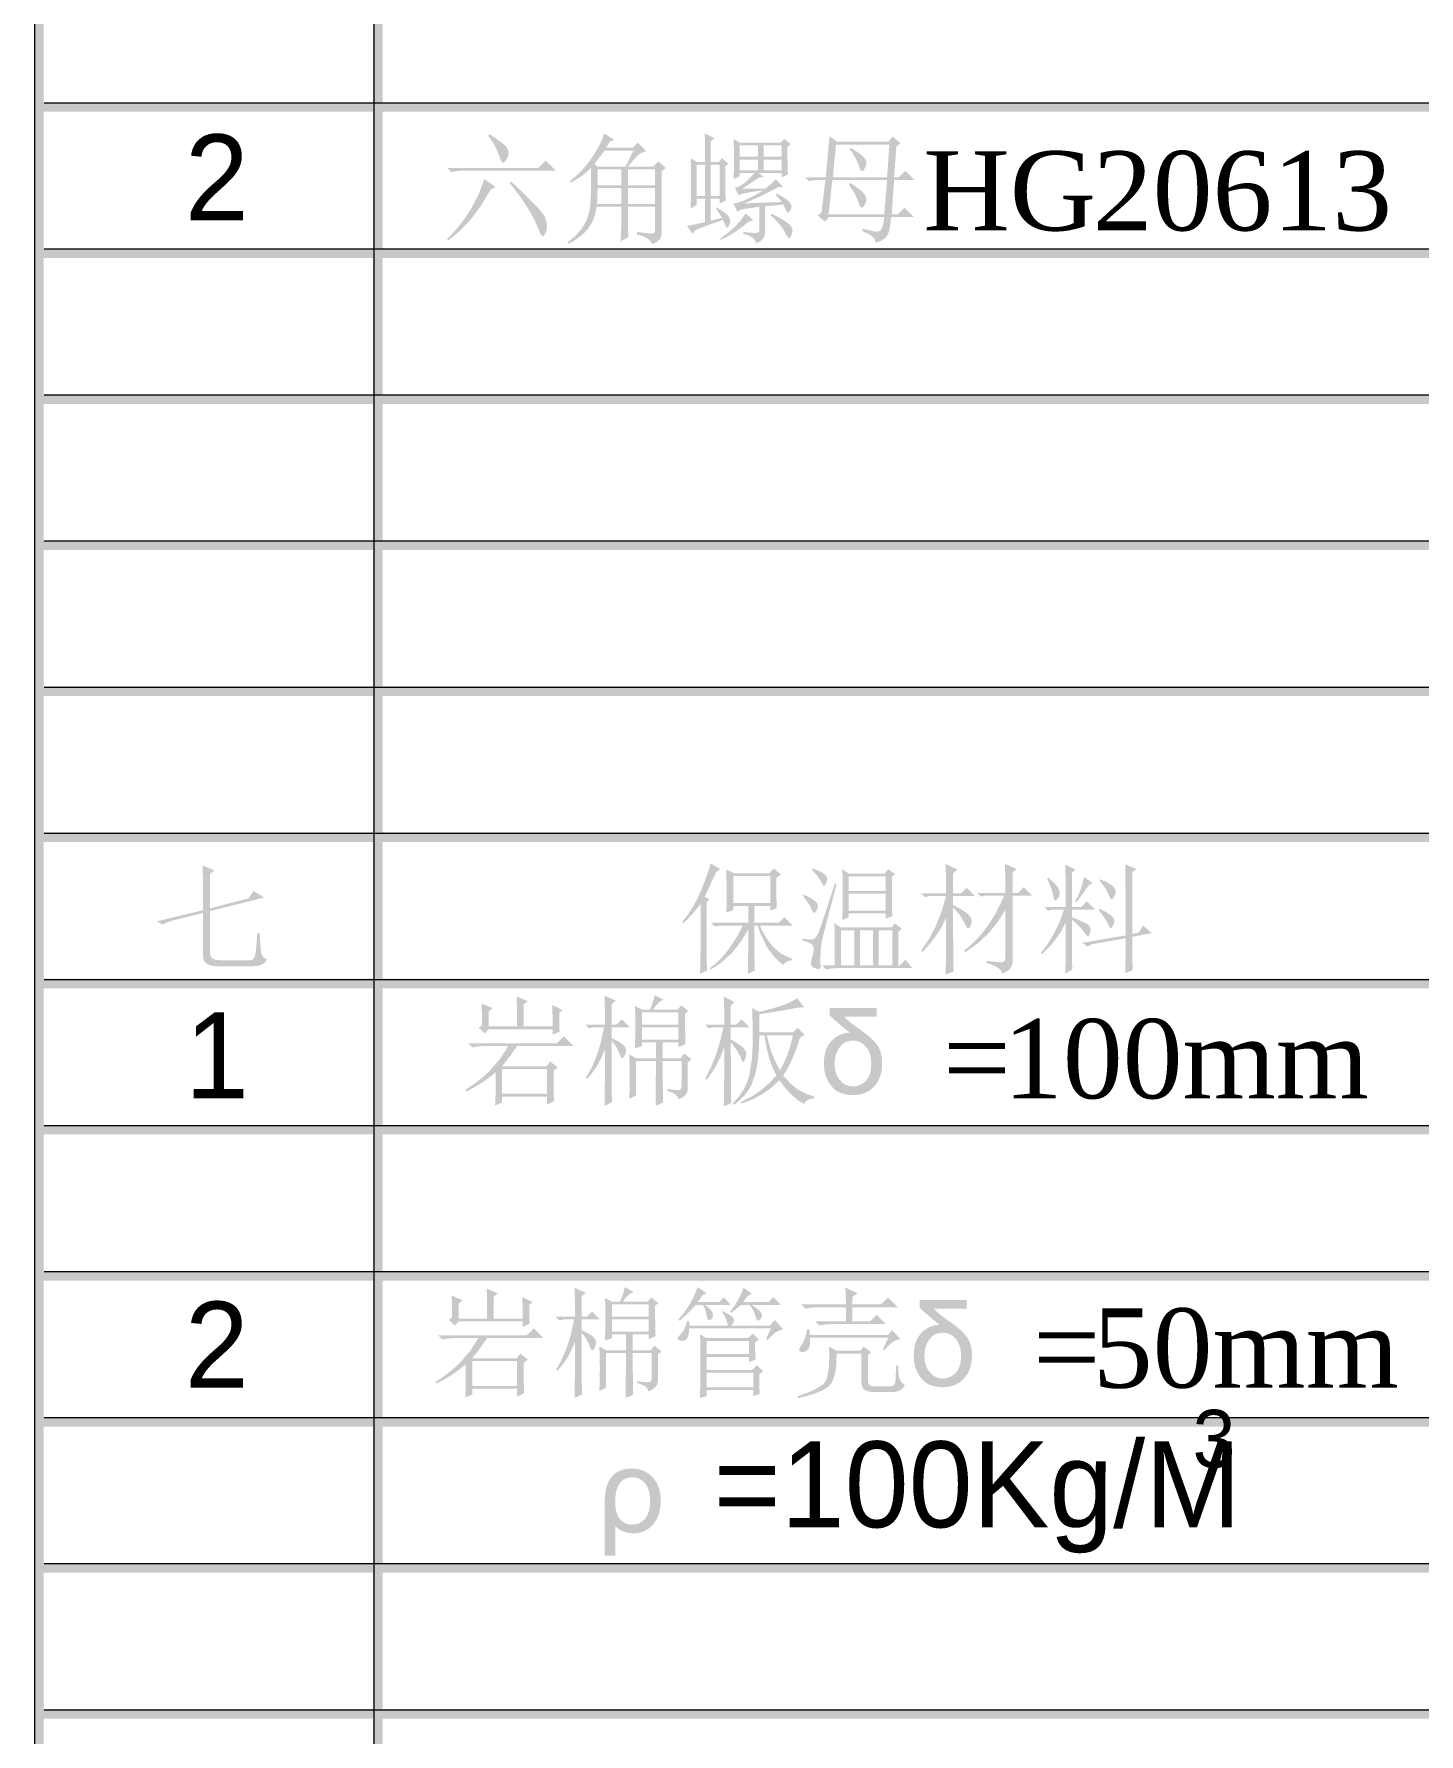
# Model space of a CAD drawing. Header units: millimetres. Extents: x 0 to 169, y 13 to 258.
# Drawn here: x 0 to 49, y 74.1 to 134.3 of the extents above; entities that cross this region are included whole.
import ezdxf

# ---------------------------------------------------------------- set-up
doc = ezdxf.new("R2010")
doc.units = ezdxf.units.MM

msp = doc.modelspace()

# ---------------------------------------------------------------- hatches: boundary and pattern name
h = msp.add_hatch(color=0)
h.dxf.hatch_style = 2
h.paths.add_polyline_path([(0, 12.706615), (0.338667, 12.706615), (0.338667, 258.105892), (0, 258.105892)])
h = msp.add_hatch(color=0)
h.dxf.hatch_style = 2
h.paths.add_polyline_path([(0, 12.706615), (0.338667, 12.706615), (0.338667, 214.491976), (0, 214.491976)])
h = msp.add_hatch(color=0)
h.dxf.hatch_style = 2
h.paths.add_polyline_path([(11.9888, 12.706615), (12.327467, 12.706615), (12.327467, 214.153309), (11.9888, 214.153309)])
h = msp.add_hatch(color=0)
h.dxf.hatch_style = 2
h.paths.add_polyline_path([(0.338667, 131.511587), (168.994667, 131.511587), (168.994667, 131.85025), (0.338667, 131.85025)])
h = msp.add_hatch(color=0)
h.paths.add_polyline_path([(14.600237, 129.527212), (17.824847, 129.527212), (18.08943, 129.791795), (18.453232, 129.427993), (15.145941, 129.427993), (14.922698, 129.415591), (14.749066, 129.378384)])
h.paths.add_polyline_path([(16.138128, 128.749998), (15.814634, 128.203262), (15.455999, 127.720604), (15.062225, 127.302025), (14.63331, 126.947524), (14.600237, 126.997134), (14.857672, 127.275153), (15.084618, 127.546971), (15.281591, 127.812588), (15.449109, 128.072003), (15.721272, 128.592902), (15.923154, 129.130337), (16.320029, 128.849217)])
h.paths.add_polyline_path([(16.816123, 128.998045), (16.865732, 129.047655), (17.137819, 128.792384), (17.375348, 128.564049), (17.578383, 128.362716), (17.746988, 128.188448), (17.881228, 128.04131), (17.981168, 127.921367), (18.046873, 127.828683), (18.078406, 127.763323), (18.123192, 127.584867), (18.13904, 127.460155), (18.123192, 127.323729), (18.078406, 127.212108), (18.028108, 127.137694), (17.990211, 127.112889), (17.956105, 127.127358), (17.919932, 127.170766), (17.881691, 127.243113), (17.841383, 127.344399), (17.77429, 127.515018), (17.68911, 127.696488), (17.58636, 127.889327), (17.466557, 128.094052), (17.17648, 128.531579)])
h.paths.add_polyline_path([(16.105055, 130.717837), (16.347934, 130.557726), (16.530869, 130.425004), (16.653859, 130.320187), (16.716904, 130.243792), (16.766514, 130.135616), (16.78305, 130.056378), (16.763068, 129.940623), (16.70588, 129.824868), (16.639045, 129.738052), (16.584612, 129.709113), (16.55154, 129.723582), (16.518467, 129.76699), (16.485394, 129.839337), (16.452321, 129.940623), (16.390309, 130.110122), (16.303493, 130.287889), (16.191872, 130.473924), (16.055446, 130.668227)])
h = msp.add_hatch(color=0)
h.paths.add_polyline_path([(20.173024, 130.139061), (19.825758, 129.67604), (19.908441, 129.576821), (20.917165, 129.576821), (21.198284, 130.139061)])
h.paths.add_polyline_path([(19.924977, 129.477602), (19.924977, 128.915363), (20.768336, 128.915363), (20.768336, 129.477602)])
h.paths.add_polyline_path([(20.999847, 129.477602), (20.999847, 128.915363), (21.958961, 128.915363), (21.958961, 129.477602)])
h.paths.add_polyline_path([(19.924977, 128.816144), (19.920843, 128.518488), (19.908441, 128.253905), (20.768336, 128.253905), (20.768336, 128.816144)])
h.paths.add_polyline_path([(20.999847, 128.816144), (20.999847, 128.253905), (21.958961, 128.253905), (21.958961, 128.816144)])
h.paths.add_polyline_path([(21.31404, 127.261717), (21.494993, 127.239927), (21.641324, 127.223821), (21.753548, 127.212883), (21.832182, 127.206595), (21.886873, 127.210816), (21.926578, 127.232089), (21.950779, 127.270933), (21.958961, 127.327863), (21.958961, 128.154686), (20.999847, 128.154686), (21.000105, 127.938937), (21.00088, 127.746442), (21.002172, 127.577202), (21.003981, 127.431216), (21.006306, 127.308484), (21.009149, 127.209007), (21.012508, 127.132784), (21.016383, 127.079816), (20.735264, 126.930988), (20.743015, 127.000751), (20.749733, 127.094285), (20.755417, 127.211591), (20.760068, 127.352668), (20.763686, 127.517515), (20.766269, 127.706134), (20.76782, 127.918524), (20.768336, 128.154686), (19.891904, 128.154686), (19.854697, 127.938764), (19.792685, 127.737829), (19.705869, 127.552397), (19.594248, 127.382984), (19.457822, 127.231228), (19.296592, 127.09084), (19.110557, 126.962855), (18.899717, 126.848306), (18.866644, 126.897915), (19.13605, 127.121157), (19.351713, 127.360936), (19.516389, 127.630342), (19.627321, 127.945224), (19.646441, 128.044174), (19.662461, 128.171481), (19.67538, 128.32708), (19.685198, 128.510909), (19.691916, 128.7229), (19.695534, 128.962991), (19.69605, 129.231117), (19.693467, 129.527212), (19.55084, 129.389752), (19.387542, 129.258494), (19.203574, 129.133437), (18.998935, 129.014582), (18.949326, 129.064191), (19.159132, 129.23369), (19.358603, 129.427993), (19.547739, 129.647101), (19.72654, 129.891014), (19.883636, 130.136994), (20.007659, 130.362303), (20.09861, 130.566942), (20.156487, 130.75091), (20.52029, 130.519399), (20.371461, 130.46979), (20.301182, 130.370571), (20.222633, 130.23828), (21.165211, 130.23828), (21.347112, 130.420181), (21.644769, 130.122524), (21.5173, 130.077738), (21.402234, 130.012281), (21.337036, 129.957418), (21.248583, 129.866898), (21.136359, 129.740205), (20.999847, 129.576821), (21.892816, 129.576821), (22.074717, 129.758722), (22.3393, 129.527212), (22.190472, 129.411457), (22.190472, 127.311326), (22.191592, 127.204787), (22.178759, 127.116334), (22.15249, 127.045451), (22.113302, 126.991622), (22.005126, 126.905494), (21.859743, 126.831769), (21.788429, 126.946491), (21.673708, 127.042609), (21.515578, 127.120124), (21.31404, 127.179035)])
h = msp.add_hatch(color=0)
h.paths.add_polyline_path([(26.489951, 128.237368), (26.196429, 128.204295), (25.845029, 128.171222), (25.845029, 127.261717), (25.831593, 127.125291), (25.774749, 127.01367), (25.674497, 126.926854), (25.530836, 126.864842), (25.49673, 126.972329), (25.410947, 127.06328), (25.273488, 127.137694), (25.084352, 127.195571), (25.084352, 127.261717), (25.229132, 127.247248), (25.349624, 127.236912), (25.446345, 127.230711), (25.519812, 127.228644), (25.574503, 127.235879), (25.614208, 127.257583), (25.63841, 127.293756), (25.646592, 127.344399), (25.646592, 128.154686), (25.00167, 128.055467), (24.869378, 127.972785), (24.72055, 128.270441), (24.798065, 128.278709), (24.898317, 128.303514), (25.021307, 128.344855), (25.167034, 128.402733), (25.477093, 128.551561), (25.778883, 128.733462), (25.58458, 128.708916), (25.415081, 128.684886), (25.270387, 128.661373), (25.150498, 128.638377), (25.055413, 128.615898), (24.985133, 128.593935), (24.939658, 128.57249), (24.918987, 128.551561), (24.786696, 128.816144), (24.940347, 128.874022), (25.106401, 128.981509), (25.283479, 129.138605), (25.464691, 129.345311), (24.95206, 129.345311), (24.95206, 129.229556), (24.737086, 129.130337), (24.753623, 129.841405), (24.737086, 130.552472), (24.95206, 130.420181), (26.407269, 130.420181), (26.523024, 130.552472), (26.754534, 130.370571), (26.638779, 130.271352), (26.639813, 129.949925), (26.642913, 129.680174), (26.648081, 129.4621), (26.655316, 129.295701), (26.440342, 129.196483), (26.440342, 129.345311), (25.630055, 129.345311), (25.79542, 129.213019), (25.630055, 129.179946), (25.315862, 128.969106), (25.034743, 128.799608), (25.167034, 128.799608), (25.348935, 128.799608), (25.580446, 128.799608), (25.861566, 128.799608), (26.07654, 128.97324), (26.225368, 129.130337), (26.489951, 128.865753), (26.324586, 128.849217), (25.704469, 128.53089), (25.100889, 128.270441), (25.183312, 128.274833), (25.290024, 128.279743), (25.421024, 128.285169), (25.576312, 128.291112), (25.755887, 128.297571), (25.959751, 128.304547), (26.187902, 128.312041), (26.440342, 128.32005), (26.225368, 128.584634), (26.258441, 128.617707), (26.442495, 128.517454), (26.581591, 128.431671), (26.676245, 128.360358), (26.726974, 128.303514), (26.77176, 128.220832), (26.787607, 128.171222), (26.775205, 128.100942), (26.737998, 128.022394), (26.692523, 127.960382), (26.655316, 127.939712), (26.626377, 127.956248), (26.605706, 128.005858)])
h.paths.add_polyline_path([(24.95206, 130.320962), (24.95206, 129.924087), (25.596982, 129.924087), (25.596982, 130.320962)])
h.paths.add_polyline_path([(25.79542, 130.320962), (25.79542, 129.924087), (26.440342, 129.924087), (26.440342, 130.320962)])
h.paths.add_polyline_path([(24.95206, 129.824868), (24.95206, 129.44453), (25.596982, 129.44453), (25.596982, 129.824868)])
h.paths.add_polyline_path([(25.79542, 129.824868), (25.79542, 129.44453), (26.440342, 129.44453), (26.440342, 129.824868)])
h.paths.add_polyline_path([(25.266253, 127.625519), (25.018206, 127.423981), (24.770159, 127.249315), (24.522113, 127.10152), (24.274066, 126.980597), (24.257529, 127.030207), (24.531414, 127.228644), (24.774293, 127.443618), (24.986167, 127.675128), (25.167034, 127.923175), (25.431618, 127.675128)])
h.paths.add_polyline_path([(26.07654, 127.906639), (26.314337, 127.783649), (26.498908, 127.679263), (26.630769, 127.59348), (26.710437, 127.5263), (26.79243, 127.414679), (26.82068, 127.311326), (26.808967, 127.236912), (26.776583, 127.145962), (26.738687, 127.071548), (26.704925, 127.046743), (26.671852, 127.057078), (26.638779, 127.088084), (26.605706, 127.139761), (26.572633, 127.212108), (26.489951, 127.357835), (26.374196, 127.513898), (26.225368, 127.680296), (26.043467, 127.85703)])
h.paths.add_polyline_path([(23.9268, 127.658592), (24.323675, 127.757811), (24.125237, 128.08854), (24.15831, 128.121613), (24.313426, 128.021447), (24.431851, 127.936267), (24.514103, 127.86659), (24.560698, 127.812932), (24.605484, 127.729561), (24.621331, 127.658592), (24.608929, 127.57591), (24.571722, 127.493227), (24.530381, 127.431216), (24.505576, 127.410545), (24.476637, 127.427082), (24.455967, 127.476691), (24.356748, 127.691665), (23.848252, 127.509764), (23.381097, 127.327863), (23.281878, 127.195571), (23.083441, 127.476691), (23.198162, 127.497362), (23.34389, 127.5263), (23.520623, 127.563507), (23.728362, 127.608983), (23.728362, 128.435806), (23.430706, 128.435806), (23.430706, 128.220832), (23.215732, 128.08854), (23.222967, 128.290164), (23.228135, 128.515043), (23.231235, 128.763693), (23.232269, 129.03663), (23.231235, 129.303194), (23.228135, 129.532035), (23.222967, 129.722635), (23.215732, 129.874477), (23.430706, 129.742186), (23.728362, 129.742186), (23.727329, 130.071881), (23.724228, 130.349901), (23.719061, 130.576243), (23.711826, 130.75091), (24.059092, 130.585545), (23.9268, 130.46979), (23.9268, 129.742186), (24.224456, 129.742186), (24.323675, 129.874477), (24.555185, 129.67604), (24.43943, 129.593358), (24.439689, 129.368048), (24.440464, 129.16341), (24.441756, 128.979442), (24.443564, 128.816144), (24.44589, 128.673517), (24.448732, 128.551561), (24.452091, 128.450275), (24.455967, 128.36966), (24.240993, 128.270441), (24.240993, 128.435806), (23.9268, 128.435806)])
h.paths.add_polyline_path([(23.430706, 129.642967), (23.430706, 128.535024), (23.728362, 128.535024), (23.728362, 129.642967)])
h.paths.add_polyline_path([(23.9268, 129.642967), (23.9268, 128.535024), (24.240993, 128.535024), (24.240993, 129.642967)])
h = msp.add_hatch(color=0)
h.paths.add_polyline_path([(30.491774, 130.287889), (30.409092, 129.196483), (30.574456, 129.196483), (30.805967, 129.427993), (31.136696, 129.097264), (30.409092, 129.097264), (30.326409, 127.890102), (30.541383, 127.890102), (30.772894, 128.121613), (31.103623, 127.790884), (30.309873, 127.790884), (30.2768, 127.5263), (30.243727, 127.327863), (30.189984, 127.174901), (30.094899, 127.046743), (29.950205, 126.947524), (29.747633, 126.881378), (29.737298, 126.987832), (29.656683, 127.092218), (29.505788, 127.194538), (29.284612, 127.29479), (29.301149, 127.377472), (29.495538, 127.327863), (29.649104, 127.29479), (29.762361, 127.278253), (29.835828, 127.278253), (29.926778, 127.31615), (29.984656, 127.399521), (30.00524, 127.464547), (30.025308, 127.551794), (30.044342, 127.660745), (30.061826, 127.790884), (28.093988, 127.790884), (27.978232, 127.625519), (27.713649, 127.840493), (27.845941, 127.956248), (27.978232, 129.097264), (27.630967, 129.097264), (27.399456, 129.064191), (27.267165, 129.196483), (27.994769, 129.196483), (28.12706, 130.651691), (28.391644, 130.453253), (30.210654, 130.453253), (30.359482, 130.635155), (30.640602, 130.403644)])
h.paths.add_polyline_path([(30.161045, 129.196483), (30.243727, 130.354035), (28.358571, 130.354035), (28.242816, 129.196483)])
h.paths.add_polyline_path([(30.061826, 127.890102), (30.161045, 129.097264), (28.226279, 129.097264), (28.093988, 127.890102)])
h.paths.add_polyline_path([(28.871201, 130.23828), (29.050001, 130.129845), (29.189528, 130.036397), (29.28978, 129.958452), (29.350758, 129.896526), (29.41277, 129.796618), (29.433441, 129.709113), (29.417593, 129.609894), (29.372807, 129.510675), (29.322509, 129.436261), (29.284612, 129.411457), (29.252573, 129.422825), (29.222601, 129.456932), (29.194696, 129.513776), (29.168857, 129.593358), (29.117181, 129.735985), (29.044834, 129.882746), (28.951816, 130.033641), (28.838128, 130.18867)])
h.paths.add_polyline_path([(28.854665, 128.998045), (29.033551, 128.881343), (29.17368, 128.779626), (29.275569, 128.693413), (29.339734, 128.623219), (29.409325, 128.510909), (29.433441, 128.419269), (29.416904, 128.32005), (29.367295, 128.220832), (29.309417, 128.146418), (29.268076, 128.121613), (29.236037, 128.134015), (29.206064, 128.171222), (29.178159, 128.233234), (29.152321, 128.32005), (29.015895, 128.625975), (28.805055, 128.948436)])
h = msp.add_hatch(color=0)
h.dxf.hatch_style = 2
h.paths.add_polyline_path([(0.338667, 126.34692), (168.994667, 126.34692), (168.994667, 126.685583), (0.338667, 126.685583)])
h = msp.add_hatch(color=0)
h.dxf.hatch_style = 2
h.paths.add_polyline_path([(0.338667, 121.182253), (168.994667, 121.182253), (168.994667, 121.520917), (0.338667, 121.520917)])
h = msp.add_hatch(color=0)
h.dxf.hatch_style = 2
h.paths.add_polyline_path([(0.338667, 116.017587), (168.994667, 116.017587), (168.994667, 116.35625), (0.338667, 116.35625)])
h = msp.add_hatch(color=0)
h.dxf.hatch_style = 2
h.paths.add_polyline_path([(0.338667, 110.85292), (168.994667, 110.85292), (168.994667, 111.191583), (0.338667, 111.191583)])
h = msp.add_hatch(color=0)
h.dxf.hatch_style = 2
h.paths.add_polyline_path([(0.338667, 105.688253), (168.994667, 105.688253), (168.994667, 106.026917), (0.338667, 106.026917)])
h = msp.add_hatch(color=0)
h.dxf.hatch_style = 2
h.paths.add_polyline_path([(5.976938, 103.279884), (5.976679, 103.572372), (5.975904, 103.837989), (5.974612, 104.076734), (5.972803, 104.288608), (5.970478, 104.473609), (5.967636, 104.631739), (5.964277, 104.762997), (5.960401, 104.867384), (6.373812, 104.685483), (6.224984, 104.569727), (6.224984, 103.34603), (7.580974, 103.693295), (7.762875, 103.957878), (8.143214, 103.726368), (6.224984, 103.246811), (6.224984, 101.775066), (6.239454, 101.659311), (6.299398, 101.576628), (6.404818, 101.527019), (6.555714, 101.510483), (7.630583, 101.510483), (7.712232, 101.524005), (7.775277, 101.581452), (7.819719, 101.68334), (7.845557, 101.830187), (7.874496, 102.160228), (7.895167, 102.469597), (7.977849, 102.469597), (7.99852, 102.109929), (8.027458, 101.824675), (8.053297, 101.714088), (8.097738, 101.630372), (8.160784, 101.573528), (8.242432, 101.543556), (8.169052, 101.428834), (8.048129, 101.349252), (7.879664, 101.30481), (7.663656, 101.295509), (6.439958, 101.295509), (6.231186, 101.325481), (6.084424, 101.398862), (5.999675, 101.51565), (5.976938, 101.675847), (5.976938, 103.180665), (4.902068, 102.916082), (4.707764, 102.85407), (4.554802, 102.767253), (4.339828, 102.883009)])
h = msp.add_hatch(color=0)
h.paths.add_polyline_path([(26.245785, 104.420899), (26.246818, 104.043661), (26.249919, 103.73877), (26.255086, 103.506226), (26.262321, 103.34603), (26.030811, 103.263347), (26.030811, 103.428712), (25.468571, 103.428712), (25.468571, 102.833399), (26.328467, 102.833399), (26.526905, 103.031837), (26.824561, 102.734181), (25.667009, 102.734181), (25.735308, 102.57407), (25.824794, 102.408275), (25.935985, 102.237312), (26.069396, 102.061698), (26.224339, 101.897281), (26.399436, 101.759219), (26.59417, 101.646995), (26.808024, 101.560092), (26.808024, 101.510483), (26.706738, 101.493946), (26.617855, 101.460873), (26.541374, 101.411264), (26.477295, 101.345118), (26.29126, 101.51255), (26.13003, 101.684115), (25.993604, 101.859815), (25.881983, 102.039649), (25.70835, 102.395183), (25.584326, 102.734181), (25.468571, 102.734181), (25.46883, 102.427223), (25.469605, 102.15127), (25.470897, 101.906324), (25.472705, 101.692384), (25.475031, 101.509449), (25.477873, 101.35752), (25.481232, 101.236598), (25.485108, 101.146681), (25.237061, 101.030925), (25.240936, 101.145905), (25.244295, 101.28414), (25.247138, 101.445629), (25.249463, 101.630372), (25.251272, 101.83837), (25.252564, 102.069622), (25.253339, 102.324128), (25.253597, 102.601889), (25.117258, 102.363144), (24.973166, 102.143002), (24.821841, 101.941464), (24.663797, 101.75853), (24.319976, 101.440203), (23.930681, 101.179753), (23.897608, 101.229363), (24.091911, 101.382325), (24.277946, 101.560092), (24.455713, 101.762664), (24.625212, 101.99004), (24.776107, 102.216383), (24.898063, 102.415854), (24.991081, 102.588453), (25.05516, 102.734181), (24.277946, 102.734181), (24.062972, 102.701108), (23.930681, 102.833399), (25.253597, 102.833399), (25.253597, 103.428712), (24.724431, 103.428712), (24.724431, 103.279884), (24.476384, 103.197201), (24.488786, 103.544467), (24.49292, 103.924806), (24.476384, 104.718556), (24.740967, 104.586264), (25.997738, 104.586264), (26.163102, 104.751628), (26.411149, 104.536655)])
h.paths.add_polyline_path([(24.724431, 104.487045), (24.724431, 103.527931), (26.030811, 103.527931), (26.030811, 104.487045)])
h.paths.add_polyline_path([(23.781852, 102.006576), (23.782886, 101.729591), (23.785987, 101.493946), (23.791154, 101.299643), (23.798389, 101.146681), (23.550342, 101.030925), (23.557577, 101.335816), (23.562744, 101.605567), (23.565845, 101.840178), (23.566878, 102.039649), (23.566878, 103.494858), (23.398413, 103.285051), (23.240283, 103.102117), (23.092489, 102.946054), (22.95503, 102.816863), (22.921957, 102.866472), (23.125648, 103.131056), (23.307118, 103.412175), (23.466885, 103.709832), (23.605464, 104.024024), (23.721133, 104.322714), (23.81148, 104.573862), (23.87599, 104.777467), (23.914144, 104.93353), (24.26141, 104.735092), (24.129118, 104.635873), (23.99786, 104.364055), (23.885205, 104.127377), (23.791154, 103.925839), (23.715707, 103.759441), (23.881071, 103.660222), (23.781852, 103.561003)])
h = msp.add_hatch(color=0)
h.paths.add_polyline_path([(28.808936, 104.470509), (28.808936, 103.957878), (30.115316, 103.957878), (30.115316, 104.470509)])
h.paths.add_polyline_path([(28.808936, 103.85866), (28.808936, 103.263347), (30.115316, 103.263347), (30.115316, 103.85866)])
h.paths.add_polyline_path([(28.527816, 102.568816), (28.527816, 101.328582), (29.007373, 101.328582), (29.007373, 102.568816)])
h.paths.add_polyline_path([(29.205811, 102.568816), (29.205811, 101.328582), (29.668832, 101.328582), (29.668832, 102.568816)])
h.paths.add_polyline_path([(29.867269, 102.568816), (29.867269, 101.328582), (30.346826, 101.328582), (30.346826, 102.568816)])
h.paths.add_polyline_path([(28.577425, 102.932618), (28.58466, 103.110385), (28.589828, 103.329493), (28.592928, 103.589942), (28.593962, 103.891733), (28.592928, 104.186288), (28.589828, 104.425033), (28.58466, 104.607968), (28.577425, 104.735092), (28.808936, 104.569727), (30.082243, 104.569727), (30.197998, 104.735092), (30.446045, 104.553191), (30.33029, 104.453972), (30.331323, 103.995086), (30.334424, 103.610613), (30.339592, 103.300554), (30.346826, 103.06491), (30.115316, 102.982227), (30.115316, 103.164128), (28.808936, 103.164128), (28.808936, 103.031837)])
h.paths.add_polyline_path([(28.296306, 102.816863), (28.527816, 102.668035), (30.33029, 102.668035), (30.429509, 102.816863), (30.677556, 102.634962), (30.5618, 102.519207), (30.5618, 101.328582), (30.61141, 101.328582), (30.809847, 101.527019), (31.057894, 101.229363), (28.412061, 101.229363), (28.205355, 101.216961), (28.015186, 101.179753), (27.866358, 101.328582), (28.312842, 101.328582), (28.312842, 102.419988), (28.308708, 102.601889)])
h.paths.add_polyline_path([(28.378988, 104.205925), (28.265827, 103.776247), (28.166167, 103.396759), (28.080072, 103.067526), (28.007607, 102.788613), (27.948835, 102.560085), (27.903823, 102.382006), (27.872634, 102.25444), (27.855333, 102.177453), (27.82226, 101.949388), (27.805724, 101.675847), (27.803571, 101.538388), (27.805035, 101.423666), (27.8096, 101.331682), (27.816748, 101.262436), (27.800212, 101.212826), (27.750602, 101.19629), (27.672743, 101.208003), (27.574214, 101.240387), (27.494976, 101.298954), (27.469483, 101.394727), (27.481885, 101.506349), (27.519092, 101.642774), (27.556299, 101.791602), (27.568701, 101.907358), (27.54872, 101.998308), (27.491531, 102.072722), (27.443903, 102.105795), (27.375087, 102.138868), (27.284567, 102.171941), (27.171826, 102.205014), (27.171826, 102.27116), (27.306185, 102.256776), (27.411605, 102.247044), (27.488086, 102.242479), (27.535628, 102.243599), (27.606597, 102.28494), (27.689969, 102.392427), (27.719672, 102.451844), (27.763263, 102.559773), (27.820678, 102.716148), (27.891851, 102.920905), (27.976719, 103.173979), (28.075217, 103.475307), (28.187279, 103.824822), (28.312842, 104.222462)])
h.paths.add_polyline_path([(27.221436, 103.825587), (27.41884, 103.730502), (27.564567, 103.643686), (27.658618, 103.565138), (27.700993, 103.494858), (27.709261, 103.371523), (27.66792, 103.268859), (27.610043, 103.202025), (27.568701, 103.180665), (27.535628, 103.209604), (27.502556, 103.29642), (27.458114, 103.389438), (27.390934, 103.503126), (27.301017, 103.637485), (27.188363, 103.792514)])
h.paths.add_polyline_path([(27.535628, 104.751628), (27.679289, 104.695818), (27.796078, 104.644141), (27.885995, 104.596599), (27.94904, 104.553191), (28.023454, 104.470509), (28.048259, 104.387826), (28.036545, 104.314101), (28.004161, 104.227974), (27.966265, 104.161139), (27.932503, 104.13978), (27.895296, 104.168718), (27.849821, 104.255535), (27.79091, 104.352686), (27.713395, 104.46224), (27.617277, 104.584197), (27.502556, 104.718556)])
h = msp.add_hatch(color=0)
h.paths.add_polyline_path([(33.687191, 101.493946), (33.861943, 101.465955), (34.006207, 101.447782), (34.120498, 101.438911), (34.205333, 101.438825), (34.267259, 101.451313), (34.312131, 101.480855), (34.339434, 101.527966), (34.348649, 101.593165), (34.348649, 103.29642), (34.06753, 102.848902), (33.7368, 102.448927), (33.356462, 102.096493), (32.926514, 101.791602), (32.876905, 101.841212), (33.094462, 102.020012), (33.300651, 102.217416), (33.495471, 102.433424), (33.678923, 102.668035), (33.851005, 102.921249), (34.011719, 103.193067), (34.161064, 103.483489), (34.29904, 103.792514), (33.621045, 103.792514), (33.472217, 103.759441), (33.339925, 103.891733), (34.348649, 103.891733), (34.332113, 104.916993), (34.745524, 104.735092), (34.596696, 104.619337), (34.596696, 103.891733), (34.795134, 103.891733), (34.993571, 104.09017), (35.291227, 103.792514), (34.596696, 103.792514), (34.596696, 101.4278), (34.573959, 101.309978), (34.505746, 101.204558), (34.392058, 101.111541), (34.232894, 101.030925), (34.198788, 101.135312), (34.096468, 101.233497), (33.925936, 101.325481), (33.687191, 101.411264)])
h.paths.add_polyline_path([(32.496566, 103.379102), (32.496824, 102.920474), (32.4976, 102.511972), (32.498891, 102.153596), (32.5007, 101.845346), (32.503026, 101.587222), (32.505868, 101.379225), (32.509227, 101.221353), (32.513102, 101.113608), (32.231983, 100.997852), (32.239217, 101.415398), (32.244385, 101.890821), (32.247486, 102.424122), (32.248519, 103.0153), (32.103825, 102.710409), (31.91779, 102.407586), (31.690414, 102.106829), (31.421696, 101.808139), (31.372087, 101.857748), (31.643905, 102.25669), (31.880583, 102.709376), (32.082121, 103.215805), (32.248519, 103.775977), (31.653207, 103.775977), (31.504378, 103.742905), (31.372087, 103.875196), (32.248519, 103.875196), (32.244385, 104.408497), (32.231983, 104.916993), (32.645394, 104.718556), (32.496566, 104.586264), (32.496566, 103.875196), (32.777686, 103.875196), (32.976123, 104.073634), (33.27378, 103.775977), (32.496566, 103.775977), (32.496566, 103.461785), (32.684754, 103.360499), (32.836252, 103.271615), (32.951577, 103.195134), (33.031245, 103.131056), (33.12564, 103.0153), (33.158024, 102.899545), (33.146311, 102.834088), (33.113927, 102.739693), (33.076031, 102.660456), (33.042269, 102.634962), (33.008163, 102.647364), (32.971989, 102.684571), (32.933749, 102.746583), (32.893441, 102.833399), (32.728076, 103.118653)])
h = msp.add_hatch(color=0)
h.paths.add_polyline_path([(36.696826, 101.593165), (36.700961, 101.40713), (36.713363, 101.179753), (36.465316, 101.030925), (36.472551, 101.436069), (36.477718, 101.874285), (36.480819, 102.345574), (36.481852, 102.849936), (36.317521, 102.53781), (36.122184, 102.246355), (35.895842, 101.975571), (35.638493, 101.725457), (35.60542, 101.775066), (35.854501, 102.105795), (36.072575, 102.469597), (36.259644, 102.866472), (36.415707, 103.29642), (36.002295, 103.29642), (35.853467, 103.263347), (35.721175, 103.395639), (36.481852, 103.395639), (36.465316, 104.88392), (36.829118, 104.718556), (36.696826, 104.6028), (36.696826, 103.395639), (37.027556, 103.395639), (37.225993, 103.594076), (37.523649, 103.29642), (36.696826, 103.29642), (36.696826, 103.031837), (36.905599, 102.947174), (37.068897, 102.875429), (37.186719, 102.817121), (37.259066, 102.772766), (37.33348, 102.689394), (37.358285, 102.585352), (37.350016, 102.535743), (37.325212, 102.453061), (37.296273, 102.378647), (37.275602, 102.353842), (37.221859, 102.382781), (37.159847, 102.469597), (37.081299, 102.573984), (36.977946, 102.688705), (36.849789, 102.813762), (36.696826, 102.949155)])
h.paths.add_polyline_path([(35.870003, 104.420899), (36.009616, 104.297996), (36.114605, 104.194212), (36.185488, 104.110066), (36.222781, 104.046073), (36.255165, 103.950299), (36.266878, 103.875196), (36.250342, 103.780801), (36.200733, 103.698807), (36.146989, 103.644375), (36.11805, 103.627149), (36.088078, 103.637485), (36.064307, 103.66849), (36.046737, 103.720167), (36.035368, 103.792514), (36.00953, 103.916537), (35.965088, 104.057097), (35.902043, 104.214194), (35.820394, 104.387826)])
h.paths.add_polyline_path([(37.70555, 104.37129), (37.86368, 104.299976), (37.990804, 104.234864), (38.086922, 104.175953), (38.152035, 104.123243), (38.226449, 104.028158), (38.251253, 103.941342), (38.235406, 103.863483), (38.19062, 103.764953), (38.140321, 103.685716), (38.102425, 103.660222), (38.052816, 103.697429), (38.003207, 103.80905), (37.95153, 103.927906), (37.879183, 104.052963), (37.786166, 104.184221), (37.672477, 104.321681)])
h.paths.add_polyline_path([(37.672477, 103.329493), (37.802788, 103.265414), (37.912945, 103.20547), (38.003465, 103.149659), (38.074865, 103.097983), (38.16926, 102.998764), (38.201644, 102.899545), (38.189242, 102.834088), (38.152035, 102.739693), (38.110694, 102.660456), (38.085889, 102.634962), (38.03628, 102.668035), (37.98667, 102.767253), (37.927759, 102.879908), (37.850244, 103.002898), (37.754126, 103.136223), (37.639405, 103.279884)])
h.paths.add_polyline_path([(38.598519, 102.386915), (38.597486, 103.089714), (38.594385, 103.742905), (38.589217, 104.346485), (38.581983, 104.900457), (38.978858, 104.735092), (38.83003, 104.619337), (38.83003, 102.436524), (39.06154, 102.486134), (39.210368, 102.734181), (39.524561, 102.469597), (38.83003, 102.337306), (38.831063, 101.97247), (38.834164, 101.655177), (38.839331, 101.385426), (38.846566, 101.163217), (38.581983, 101.047462), (38.594385, 101.679981), (38.598519, 102.287696), (37.391358, 102.072722), (37.259066, 101.99004), (37.060628, 102.122332)])
h.paths.add_polyline_path([(37.424431, 104.238998), (37.292139, 104.156316), (36.862191, 103.561003), (36.812582, 103.594076), (36.912834, 103.784246), (36.998617, 103.990951), (37.06993, 104.214194), (37.126774, 104.453972)])
h = msp.add_hatch(color=0)
h.dxf.hatch_style = 2
h.paths.add_polyline_path([(0.338667, 100.513003), (168.994667, 100.513003), (168.994667, 100.851677), (0.338667, 100.851677)])
h = msp.add_hatch(color=0)
h.paths.add_polyline_path([(17.063508, 100.227253), (17.460383, 100.061889), (17.311555, 99.946134), (17.311555, 99.16892), (18.336816, 99.16892), (18.335782, 99.396296), (18.332682, 99.598868), (18.327514, 99.776635), (18.320279, 99.929597), (18.684081, 99.747696), (18.568326, 99.648477), (18.568326, 99.477945), (18.568326, 99.346687), (18.568326, 99.254703), (18.568326, 99.201993), (18.57246, 99.115177), (18.584862, 98.987019), (18.336816, 98.871264), (18.336816, 99.069701), (16.071321, 99.069701), (15.939029, 98.920873), (15.724055, 99.119311), (15.83981, 99.201993), (15.838777, 99.449006), (15.835676, 99.66088), (15.830509, 99.837613), (15.823274, 99.979207), (16.220149, 99.813842), (16.071321, 99.698087), (16.071321, 99.16892), (17.080045, 99.16892), (17.079011, 99.501716), (17.075911, 99.789037), (17.070743, 100.030883)])
h.paths.add_polyline_path([(15.343717, 98.573608), (18.485644, 98.573608), (18.733691, 98.821655), (19.080956, 98.474389), (17.080045, 98.474389), (16.82373, 98.106453), (16.550878, 97.763321), (18.121842, 97.763321), (18.254133, 97.928686), (18.518717, 97.713712), (18.369889, 97.597957), (18.370922, 97.233121), (18.374023, 96.932364), (18.37919, 96.695686), (18.386425, 96.523087), (18.138378, 96.407332), (18.138378, 96.688451), (16.550878, 96.688451), (16.550878, 96.473477), (16.302831, 96.374259), (16.315234, 96.630574), (16.319368, 96.83728), (16.319368, 97.548347), (16.106461, 97.369547), (15.864615, 97.196947), (15.593831, 97.030549), (15.294107, 96.870352), (15.244498, 96.919962), (15.498832, 97.088427), (15.733012, 97.263093), (15.947556, 97.443961), (16.142979, 97.63103), (16.485421, 98.032039), (16.765852, 98.474389), (15.88942, 98.474389), (15.682714, 98.461987), (15.492545, 98.42478)])
h.paths.add_polyline_path([(16.550878, 97.664102), (16.550878, 96.78767), (18.138378, 96.78767), (18.138378, 97.664102)])
h = msp.add_hatch(color=0)
h.paths.add_polyline_path([(22.255956, 100.111498), (22.170173, 100.071191), (22.078189, 99.999877), (21.980004, 99.897558), (21.875618, 99.764233), (22.75205, 99.764233), (22.884342, 99.913061), (23.132389, 99.714623), (23.016633, 99.615405), (23.020767, 99.09864), (23.03317, 98.540535), (22.785123, 98.441316), (22.785123, 98.606681), (22.222883, 98.606681), (22.222883, 98.044441), (22.867805, 98.044441), (22.98356, 98.209806), (23.248144, 98.011368), (23.115852, 97.895613), (23.115852, 96.969571), (23.095182, 96.846581), (23.03317, 96.742195), (22.929817, 96.656412), (22.785123, 96.589233), (22.754117, 96.68225), (22.677636, 96.762865), (22.55568, 96.831078), (22.388248, 96.886889), (22.388248, 96.953035), (22.518559, 96.938565), (22.628716, 96.92823), (22.719235, 96.922029), (22.790635, 96.919962), (22.844292, 96.934431), (22.880897, 96.977839), (22.899931, 97.050186), (22.900878, 97.151472), (22.900878, 97.945222), (22.222883, 97.945222), (22.23942, 96.473477), (21.974836, 96.357722), (21.991373, 97.945222), (21.280305, 97.945222), (21.280305, 96.721524), (21.048795, 96.605769), (21.061197, 97.043985), (21.065331, 97.432592), (21.048795, 98.176733), (21.280305, 98.044441), (21.991373, 98.044441), (21.991373, 98.606681), (21.495279, 98.606681), (21.495279, 98.474389), (21.247232, 98.391707), (21.263769, 99.119311), (21.259635, 99.495515), (21.247232, 99.896524), (21.495279, 99.764233), (21.776399, 99.764233), (21.842545, 99.920295), (21.892154, 100.057755), (21.925227, 100.176611), (21.941764, 100.276863)])
h.paths.add_polyline_path([(21.495279, 99.665014), (21.495279, 99.235066), (22.785123, 99.235066), (22.785123, 99.665014)])
h.paths.add_polyline_path([(21.495279, 99.135847), (21.495279, 98.705899), (22.785123, 98.705899), (22.785123, 99.135847)])
h.paths.add_polyline_path([(20.420409, 97.283764), (20.421443, 97.147338), (20.424543, 96.969571), (20.429711, 96.750463), (20.436946, 96.490014), (20.172362, 96.357722), (20.184765, 97.345776), (20.188899, 98.358634), (20.062808, 98.057877), (19.916047, 97.783992), (19.748616, 97.536978), (19.560514, 97.316837), (19.510904, 97.34991), (19.718643, 97.715779), (19.895377, 98.135391), (20.041104, 98.608748), (20.155826, 99.135847), (19.775487, 99.135847), (19.626659, 99.102774), (19.494368, 99.235066), (20.188899, 99.235066), (20.184765, 99.714623), (20.172362, 100.260326), (20.569237, 100.078425), (20.420409, 99.96267), (20.420409, 99.235066), (20.60231, 99.235066), (20.784211, 99.416967), (21.065331, 99.135847), (20.420409, 99.135847), (20.420409, 98.755509), (20.556921, 98.691516), (20.669145, 98.632174), (20.757598, 98.578), (20.822797, 98.52951), (20.90479, 98.433737), (20.93304, 98.325561), (20.920637, 98.238744), (20.88343, 98.14366), (20.837955, 98.069246), (20.800748, 98.044441), (20.775943, 98.054776), (20.751139, 98.085782), (20.726334, 98.137459), (20.701529, 98.209806), (20.589908, 98.441316), (20.420409, 98.672826)])
h = msp.add_hatch(color=0)
h.paths.add_polyline_path([(27.084602, 98.772045), (26.941975, 98.347265), (26.795214, 97.982429), (26.644319, 97.677538), (26.48929, 97.432592), (26.731135, 97.162841), (26.993652, 96.948901), (27.276838, 96.790771), (27.580696, 96.688451), (27.580696, 96.622306), (27.447371, 96.603702), (27.345051, 96.564428), (27.273738, 96.504483), (27.23343, 96.423868), (27.00502, 96.563394), (26.782812, 96.750463), (26.566804, 96.985074), (26.356998, 97.267227), (26.068643, 96.99851), (25.749283, 96.771134), (25.398917, 96.585099), (25.017545, 96.440405), (24.984472, 96.490014), (25.360676, 96.685351), (25.69554, 96.907559), (25.989062, 97.15664), (26.241243, 97.432592), (26.097582, 97.750919), (25.980793, 98.09405), (25.890876, 98.461987), (25.827831, 98.854727), (25.64593, 98.854727), (25.633528, 98.428914), (25.596321, 97.978295), (25.517773, 97.535945), (25.381347, 97.134936), (25.280061, 96.9458), (25.141568, 96.758731), (24.965868, 96.57373), (24.752961, 96.390795), (24.703352, 96.440405), (24.920393, 96.684403), (25.091959, 96.937187), (25.218049, 97.199273), (25.298665, 97.471177), (25.385481, 98.033417), (25.41442, 98.612193), (25.397883, 99.813842), (25.64593, 99.68155), (25.991215, 99.773621), (26.266736, 99.851738), (26.473012, 99.91642), (26.610557, 99.968182), (26.808305, 100.062578), (26.985383, 100.161108), (27.23343, 99.846915), (27.006054, 99.830378), (26.7208, 99.780769), (26.529597, 99.744596), (26.286718, 99.702221), (25.992162, 99.653645), (25.64593, 99.598868), (25.64593, 98.953946), (26.836555, 98.953946), (27.00192, 99.119311), (27.249967, 98.871264)])
h.paths.add_polyline_path([(25.910514, 98.854727), (25.995263, 98.510562), (26.100683, 98.189135), (26.226773, 97.890445), (26.373534, 97.614493), (26.514094, 97.878043), (26.638118, 98.172599), (26.745605, 98.49816), (26.836555, 98.854727)])
h.paths.add_polyline_path([(24.637206, 98.606681), (24.637465, 98.1788), (24.63824, 97.796394), (24.639532, 97.459464), (24.64134, 97.168009), (24.643666, 96.922029), (24.646508, 96.721524), (24.649867, 96.566495), (24.653743, 96.456941), (24.389159, 96.341186), (24.396394, 96.750463), (24.401562, 97.234155), (24.404662, 97.79226), (24.405696, 98.42478), (24.279605, 98.105419), (24.132844, 97.808796), (23.965413, 97.534911), (23.77731, 97.283764), (23.727701, 97.316837), (23.93544, 97.728181), (24.112174, 98.168464), (24.257901, 98.637686), (24.372623, 99.135847), (23.992284, 99.135847), (23.859993, 99.102774), (23.727701, 99.235066), (24.405696, 99.235066), (24.404662, 99.52032), (24.401562, 99.780769), (24.396394, 100.016414), (24.389159, 100.227253), (24.769498, 100.028816), (24.637206, 99.913061), (24.637206, 99.235066), (24.835644, 99.235066), (25.017545, 99.416967), (25.298665, 99.135847), (24.637206, 99.135847), (24.637206, 98.705899), (24.808772, 98.605647), (24.943131, 98.519864), (25.040282, 98.448551), (25.100227, 98.391707), (25.162239, 98.292488), (25.182909, 98.193269), (25.171196, 98.106453), (25.138812, 98.011368), (25.10505, 97.936954), (25.083691, 97.912149), (25.058886, 97.922485), (25.034081, 97.95349), (25.009277, 98.005167), (24.984472, 98.077514), (24.848046, 98.333829)])
h = msp.add_hatch(color=0)
h.paths.add_polyline_path([(28.136012, 99.819354), (29.79517, 99.819354), (29.79517, 99.516186), (28.637618, 99.516186), (28.75234, 99.403531), (28.898067, 99.280541), (29.074801, 99.147216), (29.28254, 99.003556), (29.462374, 98.866096), (29.613269, 98.734838), (29.735225, 98.609781), (29.828243, 98.490925), (29.897403, 98.364835), (29.947443, 98.218074), (29.977846, 98.050642), (29.988095, 97.86254), (29.969578, 97.609239), (29.91437, 97.386428), (29.822989, 97.193589), (29.695951, 97.030205), (29.540836, 96.900842), (29.364533, 96.809719), (29.166526, 96.755803), (28.946299, 96.738061), (28.706434, 96.758731), (28.499125, 96.820743), (28.323856, 96.924096), (28.180109, 97.06879), (28.068402, 97.241561), (27.989251, 97.429836), (27.942139, 97.634647), (27.92655, 97.857028), (27.943173, 98.105247), (27.993385, 98.321427), (28.077704, 98.506601), (28.196646, 98.661802), (28.337033, 98.782639), (28.492924, 98.871953), (28.663284, 98.929228), (28.84708, 98.953946), (28.728224, 99.040763), (28.570094, 99.16892), (28.37269, 99.338419), (28.136012, 99.549259)])
h.paths.add_polyline_path([(28.306889, 97.851516), (28.318258, 97.682017), (28.352364, 97.529055), (28.409208, 97.392629), (28.48879, 97.27274), (28.586889, 97.172315), (28.698941, 97.101863), (28.824428, 97.060349), (28.962835, 97.046741), (29.083758, 97.058282), (29.19848, 97.093595), (29.307, 97.153712), (29.409319, 97.239667), (29.492949, 97.349221), (29.553324, 97.487714), (29.589929, 97.655145), (29.602245, 97.851516), (29.590015, 98.034536), (29.554013, 98.195336), (29.495275, 98.334432), (29.414832, 98.45234), (29.317766, 98.546391), (29.208815, 98.613571), (29.088495, 98.653878), (28.957323, 98.667314), (28.809528, 98.651897), (28.680337, 98.605992), (28.56975, 98.530113), (28.477766, 98.42478), (28.402232, 98.298775), (28.348919, 98.160885), (28.31731, 98.011626)])
h = msp.add_hatch(color=0)
h.dxf.hatch_style = 2
h.paths.add_polyline_path([(0.338667, 95.348337), (168.994667, 95.348337), (168.994667, 95.687011), (0.338667, 95.687011)])
h = msp.add_hatch(color=0)
h.dxf.hatch_style = 2
h.paths.add_polyline_path([(0.338667, 90.18367), (168.994667, 90.18367), (168.994667, 90.522344), (0.338667, 90.522344)])
h = msp.add_hatch(color=0)
h.paths.add_polyline_path([(16.005175, 89.89792), (16.40205, 89.732556), (16.253222, 89.6168), (16.253222, 88.839587), (17.278482, 88.839587), (17.277449, 89.066963), (17.274348, 89.269535), (17.269181, 89.447302), (17.261946, 89.600264), (17.625748, 89.418363), (17.509993, 89.319144), (17.509993, 89.148612), (17.509993, 89.017354), (17.509993, 88.92537), (17.509993, 88.87266), (17.514127, 88.785843), (17.526529, 88.657686), (17.278482, 88.541931), (17.278482, 88.740368), (15.012987, 88.740368), (14.880696, 88.59154), (14.665722, 88.789977), (14.781477, 88.87266), (14.780444, 89.119673), (14.777343, 89.331546), (14.772175, 89.50828), (14.764941, 89.649873), (15.161816, 89.484509), (15.012987, 89.368753), (15.012987, 88.839587), (16.021711, 88.839587), (16.020678, 89.172383), (16.017577, 89.459704), (16.01241, 89.70155)])
h.paths.add_polyline_path([(14.285383, 88.244274), (17.42731, 88.244274), (17.675357, 88.492321), (18.022623, 88.145056), (16.021711, 88.145056), (15.765396, 87.777119), (15.492545, 87.433988), (17.063508, 87.433988), (17.1958, 87.599352), (17.460383, 87.384378), (17.311555, 87.268623), (17.312589, 86.903788), (17.315689, 86.603031), (17.320857, 86.366353), (17.328092, 86.193753), (17.080045, 86.077998), (17.080045, 86.359118), (15.492545, 86.359118), (15.492545, 86.144144), (15.244498, 86.044925), (15.2569, 86.30124), (15.261034, 86.507946), (15.261034, 87.219014), (15.048127, 87.040213), (14.806282, 86.867614), (14.535497, 86.701216), (14.235774, 86.541019), (14.186165, 86.590628), (14.440499, 86.759094), (14.674679, 86.93376), (14.889222, 87.114627), (15.084645, 87.301696), (15.427088, 87.702705), (15.707519, 88.145056), (14.831086, 88.145056), (14.624381, 88.132653), (14.434211, 88.095446)])
h.paths.add_polyline_path([(15.492545, 87.334769), (15.492545, 86.458337), (17.080045, 86.458337), (17.080045, 87.334769)])
h = msp.add_hatch(color=0)
h.paths.add_polyline_path([(21.197623, 89.782165), (21.11184, 89.741857), (21.019856, 89.670544), (20.921671, 89.568225), (20.817284, 89.434899), (21.693717, 89.434899), (21.826008, 89.583727), (22.074055, 89.38529), (21.9583, 89.286071), (21.962434, 88.769307), (21.974836, 88.211201), (21.72679, 88.111983), (21.72679, 88.277347), (21.16455, 88.277347), (21.16455, 87.715108), (21.809472, 87.715108), (21.925227, 87.880472), (22.18981, 87.682035), (22.057519, 87.56628), (22.057519, 86.640238), (22.036848, 86.517248), (21.974836, 86.412862), (21.871484, 86.327079), (21.72679, 86.259899), (21.695784, 86.352917), (21.619303, 86.433532), (21.497346, 86.501745), (21.329915, 86.557556), (21.329915, 86.623701), (21.460225, 86.609232), (21.570382, 86.598897), (21.660902, 86.592696), (21.732302, 86.590628), (21.785959, 86.605098), (21.822563, 86.648506), (21.841597, 86.720853), (21.842545, 86.822139), (21.842545, 87.615889), (21.16455, 87.615889), (21.181086, 86.144144), (20.916503, 86.028389), (20.93304, 87.615889), (20.221972, 87.615889), (20.221972, 86.392191), (19.990461, 86.276436), (20.002864, 86.714652), (20.006998, 87.103259), (19.990461, 87.847399), (20.221972, 87.715108), (20.93304, 87.715108), (20.93304, 88.277347), (20.436946, 88.277347), (20.436946, 88.145056), (20.188899, 88.062373), (20.205435, 88.789977), (20.201301, 89.166182), (20.188899, 89.567191), (20.436946, 89.434899), (20.718066, 89.434899), (20.784211, 89.590962), (20.833821, 89.728421), (20.866894, 89.847277), (20.88343, 89.94753)])
h.paths.add_polyline_path([(20.436946, 89.335681), (20.436946, 88.905733), (21.72679, 88.905733), (21.72679, 89.335681)])
h.paths.add_polyline_path([(20.436946, 88.806514), (20.436946, 88.376566), (21.72679, 88.376566), (21.72679, 88.806514)])
h.paths.add_polyline_path([(19.362076, 86.954431), (19.36311, 86.818005), (19.36621, 86.640238), (19.371378, 86.42113), (19.378612, 86.160681), (19.114029, 86.028389), (19.126432, 87.016442), (19.130566, 88.0293), (19.004475, 87.728544), (18.857714, 87.454658), (18.690282, 87.207645), (18.50218, 86.987503), (18.452571, 87.020576), (18.66031, 87.386446), (18.837043, 87.806058), (18.982771, 88.279414), (19.097493, 88.806514), (18.717154, 88.806514), (18.568326, 88.773441), (18.436034, 88.905733), (19.130566, 88.905733), (19.126432, 89.38529), (19.114029, 89.930993), (19.510904, 89.749092), (19.362076, 89.633337), (19.362076, 88.905733), (19.543977, 88.905733), (19.725878, 89.087634), (20.006998, 88.806514), (19.362076, 88.806514), (19.362076, 88.426175), (19.498588, 88.362183), (19.610812, 88.302841), (19.699265, 88.248667), (19.764463, 88.200177), (19.846456, 88.104403), (19.874706, 87.996227), (19.862304, 87.909411), (19.825097, 87.814326), (19.779622, 87.739912), (19.742415, 87.715108), (19.71761, 87.725443), (19.692805, 87.756449), (19.668001, 87.808125), (19.643196, 87.880472), (19.531575, 88.111983), (19.362076, 88.343493)])
h = msp.add_hatch(color=0)
h.paths.add_polyline_path([(25.877441, 88.111983), (26.059342, 88.492321), (23.165461, 88.492321), (23.155126, 88.371484), (23.140657, 88.273902), (23.122053, 88.200091), (23.099316, 88.150568), (23.046261, 88.092001), (22.989073, 88.062373), (22.900878, 88.045837), (22.801659, 88.07891), (22.764452, 88.111983), (22.75205, 88.145056), (22.785123, 88.194665), (22.830598, 88.252543), (22.900878, 88.326957), (22.96289, 88.405505), (23.016633, 88.508858), (23.099316, 88.756905), (23.165461, 88.756905), (23.165461, 88.59154), (24.537987, 88.59154), (24.471842, 88.82305), (24.40983, 88.94294), (24.323014, 89.071097), (24.33955, 89.10417), (24.520418, 89.01632), (24.649609, 88.934671), (24.727123, 88.859224), (24.752961, 88.789977), (24.728157, 88.674222), (24.653743, 88.59154), (26.026269, 88.59154), (26.191633, 88.789977), (26.48929, 88.459248), (26.332193, 88.406194), (26.224706, 88.349005), (26.175097, 88.310679), (26.108951, 88.253232), (26.026269, 88.176148), (25.92705, 88.07891)])
h.paths.add_polyline_path([(25.64593, 86.871748), (25.64593, 86.496922), (25.650064, 86.324667), (25.662467, 86.177217), (25.430956, 86.094535), (25.430956, 86.309509), (23.77731, 86.309509), (23.77731, 86.094535), (23.5458, 86.028389), (23.553035, 86.319844), (23.558202, 86.63197), (23.561303, 86.964766), (23.562336, 87.318233), (23.561303, 87.651029), (23.558202, 87.921813), (23.553035, 88.130586), (23.5458, 88.277347), (23.77731, 88.145056), (25.249055, 88.145056), (25.41442, 88.31042), (25.629394, 88.095446), (25.497102, 87.996227), (25.497102, 87.665498), (25.513639, 87.384378), (25.282128, 87.301696), (25.282128, 87.483597), (23.77731, 87.483597), (23.77731, 87.020576), (25.397883, 87.020576), (25.563248, 87.185941), (25.778222, 86.970967)])
h.paths.add_polyline_path([(23.77731, 88.045837), (23.77731, 87.582816), (25.282128, 87.582816), (25.282128, 88.045837)])
h.paths.add_polyline_path([(23.77731, 86.921358), (23.77731, 86.408727), (25.430956, 86.408727), (25.430956, 86.921358)])
h.paths.add_polyline_path([(23.463118, 89.94753), (23.77731, 89.732556), (23.628482, 89.649873), (23.463118, 89.418363), (24.223795, 89.418363), (24.389159, 89.583727), (24.637206, 89.319144), (23.727701, 89.319144), (23.876529, 89.199255), (23.959211, 89.10417), (23.996418, 89.025622), (24.008821, 88.955342), (23.98126, 88.856123), (23.947498, 88.811337), (23.893066, 88.778953), (23.835877, 88.786532), (23.799359, 88.856123), (23.773865, 88.967744), (23.744237, 89.10417), (23.702896, 89.232328), (23.645019, 89.319144), (23.396972, 89.319144), (23.144791, 89.046293), (22.818196, 88.756905), (22.785123, 88.806514), (23.000786, 89.066963), (23.18751, 89.352217), (23.343917, 89.649873)])
h.paths.add_polyline_path([(25.083691, 89.930993), (25.381347, 89.716019), (25.232519, 89.633337), (25.067154, 89.418363), (25.960123, 89.418363), (26.142024, 89.600264), (26.406607, 89.319144), (25.381347, 89.319144), (25.563248, 89.195121), (25.679003, 89.087634), (25.733436, 88.992549), (25.734125, 88.905733), (25.696918, 88.831319), (25.634906, 88.773441), (25.59968, 88.763106), (25.568071, 88.781709), (25.539563, 88.829252), (25.513639, 88.905733), (25.464029, 89.050427), (25.41442, 89.15378), (25.298665, 89.319144), (25.001008, 89.319144), (24.653743, 89.038024), (24.604133, 89.071097), (24.790858, 89.323278), (24.923838, 89.550655), (25.018234, 89.753226)])
h = msp.add_hatch(color=0)
h.paths.add_polyline_path([(27.00192, 86.094535), (27.201908, 86.160939), (27.380191, 86.22786), (27.536771, 86.295298), (27.671646, 86.363252), (27.784818, 86.431723), (27.876285, 86.500711), (27.946048, 86.570216), (27.994107, 86.640238), (28.028472, 86.720595), (28.057153, 86.821105), (28.080149, 86.94177), (28.09746, 87.082588), (28.109087, 87.24356), (28.11503, 87.424686), (28.115289, 87.625966), (28.109862, 87.847399), (28.374446, 87.698571), (29.217805, 87.698571), (29.33356, 87.847399), (29.598144, 87.648962), (29.482389, 87.533207), (29.482389, 86.706384), (29.49169, 86.578226), (29.536132, 86.49141), (29.615714, 86.445934), (29.730435, 86.4418), (30.292675, 86.4418), (30.358821, 86.453255), (30.40843, 86.487965), (30.441503, 86.546445), (30.45804, 86.629214), (30.465274, 86.734547), (30.470442, 86.860035), (30.473543, 87.00516), (30.474576, 87.169405), (30.557258, 87.169405), (30.565527, 86.929626), (30.590331, 86.739457), (30.656477, 86.594763), (30.788769, 86.49141), (30.737092, 86.401493), (30.664745, 86.330179), (30.571728, 86.277469), (30.45804, 86.243363), (29.631217, 86.243363), (29.458617, 86.267134), (29.337695, 86.338447), (29.268448, 86.457303), (29.250878, 86.623701), (29.250878, 87.599352), (28.374446, 87.599352), (28.373154, 87.370943), (28.36101, 87.16527), (28.338014, 86.982336), (28.304166, 86.822139), (28.259466, 86.68468), (28.203914, 86.569958), (28.137509, 86.477974), (28.060253, 86.408727), (27.871117, 86.29814), (27.634439, 86.197888), (27.350219, 86.107971), (27.018456, 86.028389)])
h.paths.add_polyline_path([(30.011555, 87.748181), (30.209993, 88.161592), (27.431868, 88.161592), (27.438155, 87.997261), (27.424288, 87.86807), (27.390785, 87.774019), (27.338161, 87.715108), (27.225851, 87.657919), (27.134211, 87.654474), (27.0722, 87.686858), (27.051529, 87.731644), (27.0722, 87.79779), (27.134211, 87.897009), (27.202424, 88.006563), (27.258235, 88.136787), (27.301643, 88.287683), (27.332649, 88.459248), (27.415331, 88.459248), (27.431868, 88.260811), (30.193456, 88.260811), (30.342284, 88.426175), (30.639941, 88.111983), (30.498347, 88.080977), (30.354687, 88.004496), (30.208959, 87.882539), (30.061165, 87.715108)])
h.paths.add_polyline_path([(28.705175, 89.335681), (28.701041, 89.649873), (28.688639, 89.930993), (29.118586, 89.732556), (28.936685, 89.600264), (28.936685, 89.335681), (29.945409, 89.335681), (30.193456, 89.583727), (30.540722, 89.236462), (28.936685, 89.236462), (28.936685, 88.740368), (29.565071, 88.740368), (29.796581, 88.971878), (30.12731, 88.641149), (28.159472, 88.641149), (27.952766, 88.628747), (27.762597, 88.59154), (27.613769, 88.740368), (28.705175, 88.740368), (28.705175, 89.236462), (27.679915, 89.236462), (27.473209, 89.224059), (27.28304, 89.186852), (27.134211, 89.335681)])
h = msp.add_hatch(color=0)
h.paths.add_polyline_path([(31.311012, 89.490021), (32.97017, 89.490021), (32.97017, 89.186852), (31.812618, 89.186852), (31.92734, 89.074198), (32.073067, 88.951208), (32.249801, 88.817883), (32.45754, 88.674222), (32.637374, 88.536763), (32.788269, 88.405505), (32.910225, 88.280448), (33.003243, 88.161592), (33.072403, 88.035502), (33.122443, 87.88874), (33.152846, 87.721309), (33.163095, 87.533207), (33.144578, 87.279906), (33.08937, 87.057094), (32.997989, 86.864255), (32.870951, 86.700872), (32.715836, 86.571508), (32.539533, 86.480385), (32.341526, 86.42647), (32.121299, 86.408727), (31.881434, 86.429398), (31.674125, 86.49141), (31.498856, 86.594763), (31.355109, 86.739457), (31.243402, 86.912228), (31.164251, 87.100503), (31.117139, 87.305314), (31.10155, 87.527694), (31.118173, 87.775914), (31.168385, 87.992093), (31.252704, 88.177267), (31.371646, 88.332469), (31.512033, 88.453305), (31.667924, 88.54262), (31.838284, 88.599894), (32.02208, 88.624613), (31.903224, 88.711429), (31.745094, 88.839587), (31.54769, 89.009086), (31.311012, 89.219925)])
h.paths.add_polyline_path([(31.481889, 87.522182), (31.493258, 87.352684), (31.527364, 87.199721), (31.584208, 87.063296), (31.66379, 86.943406), (31.761889, 86.842982), (31.873941, 86.77253), (31.999428, 86.731016), (32.137835, 86.717408), (32.258758, 86.728949), (32.37348, 86.764261), (32.482, 86.824378), (32.584319, 86.910333), (32.667949, 87.019887), (32.728324, 87.15838), (32.764929, 87.325812), (32.777245, 87.522182), (32.765015, 87.705203), (32.729013, 87.866003), (32.670275, 88.005099), (32.589832, 88.123007), (32.492766, 88.217058), (32.383815, 88.284237), (32.263495, 88.324545), (32.132323, 88.337981), (31.984528, 88.322564), (31.855337, 88.276658), (31.74475, 88.20078), (31.652766, 88.095446), (31.577232, 87.969442), (31.523919, 87.831552), (31.49231, 87.682293)])
h = msp.add_hatch(color=0)
h.dxf.hatch_style = 2
h.paths.add_polyline_path([(0.338667, 85.019003), (168.994667, 85.019003), (168.994667, 85.357656), (0.338667, 85.357656)])
h = msp.add_hatch(color=0)
h.paths.add_polyline_path([(20.173818, 80.450311), (20.173818, 82.313418), (20.188459, 82.606941), (20.233073, 82.859122), (20.308693, 83.069961), (20.416352, 83.23946), (20.553984, 83.369685), (20.719521, 83.462702), (20.913996, 83.518513), (21.138444, 83.537116), (21.358586, 83.516618), (21.55599, 83.455812), (21.730656, 83.355732), (21.882585, 83.217411), (22.005575, 83.047999), (22.093425, 82.854298), (22.146135, 82.636827), (22.163705, 82.396101), (22.146307, 82.151327), (22.094803, 81.930324), (22.010226, 81.734126), (21.893609, 81.563766), (21.750121, 81.42312), (21.584929, 81.323298), (21.399066, 81.263784), (21.193566, 81.244061), (20.998229, 81.259736), (20.82563, 81.307451), (20.675768, 81.388238), (20.548644, 81.503132), (20.548644, 80.450311)])
h.paths.add_polyline_path([(21.149469, 83.228436), (21.020192, 83.215086), (20.904867, 83.175381), (20.802978, 83.109838), (20.714009, 83.018974), (20.641662, 82.900204), (20.589985, 82.750946), (20.558979, 82.571714), (20.548644, 82.363028), (20.558118, 82.169758), (20.587229, 82.00336), (20.637011, 81.863833), (20.708497, 81.751179), (20.797552, 81.664362), (20.900044, 81.602351), (21.017005, 81.565144), (21.149469, 81.552741), (21.282966, 81.565316), (21.403028, 81.603729), (21.510687, 81.669013), (21.606977, 81.762203), (21.683372, 81.877958), (21.73858, 82.018518), (21.772084, 82.183883), (21.783366, 82.374052), (21.77105, 82.585839), (21.734446, 82.766104), (21.674071, 82.914329), (21.590441, 83.029998), (21.491308, 83.116815), (21.384424, 83.178826), (21.270305, 83.216033)])
h = msp.add_hatch(color=0)
h.dxf.hatch_style = 2
h.paths.add_polyline_path([(0.338667, 79.854337), (168.994667, 79.854337), (168.994667, 80.193011), (0.338667, 80.193011)])
h = msp.add_hatch(color=0)
h.dxf.hatch_style = 2
h.paths.add_polyline_path([(0.338667, 74.68967), (168.994667, 74.68967), (168.994667, 75.028344), (0.338667, 75.028344)])

# ---------------------------------------------------------------- linework, layer by layer
at = {"color": 0, "lineweight": 0}
for points in [[(0.021167, 258.084726), (0.021167, 12.727781)], [(12.009967, 214.132142), (12.009967, 12.727781)], [(0.359833, 131.829087), (168.9735, 131.829087)], [(0.359833, 126.66442), (168.9735, 126.66442)], [(0.359833, 121.499753), (168.9735, 121.499753)], [(0.359833, 116.335087), (168.9735, 116.335087)], [(0.359833, 111.17042), (168.9735, 111.17042)], [(0.359833, 106.005753), (168.9735, 106.005753)], [(0.359833, 100.830503), (168.9735, 100.830503)], [(0.359833, 95.665837), (168.9735, 95.665837)], [(0.359833, 90.50117), (168.9735, 90.50117)], [(0.359833, 85.336503), (168.9735, 85.336503)], [(0.359833, 80.171837), (168.9735, 80.171837)], [(0.359833, 75.00717), (168.9735, 75.00717)]]:
    msp.add_lwpolyline(points, dxfattribs=at)

# ---------------------------------------------------------------- texts
at = {"color": 0, "attachment_point": 1}
for s, insert, char_height in [('{\\fËÎÌå|b0|i0|c0;2}', (5.334, 130.70937), 3.039533), ('{\\fTimes New Roman|b0|i0|c0;HG}', (31.439556, 130.119526), 2.802467), ('{\\fTimes New Roman|b0|i0|c0;20613}', (37.436778, 130.119526), 2.802467), ('{\\fËÎÌå|b0|i0|c0;1}', (5.334, 99.664926), 3.039533), ('{\\fTimes New Roman|b0|i0|c0;100mm}', (34.261778, 99.427859), 2.802467), ('{\\fTimes New Roman|b0|i0|c0;=}', (32.145111, 99.427859), 2.802467), ('{\\fËÎÌå|b0|i0|c0;2}', (5.334, 89.43437), 3.039533), ('{\\fTimes New Roman|b0|i0|c0;50mm}', (37.436778, 89.197303), 2.802467), ('{\\fTimes New Roman|b0|i0|c0;=}', (35.320111, 89.197303), 2.802467), ('{\\fËÎÌå|b0|i0|c0;3}', (40.964556, 85.609102), 2.036488), ('{\\fËÎÌå|b0|i0|c0;=100Kg/M}', (24.031222, 84.495481), 3.039533)]:
    msp.add_mtext(s, dxfattribs=dict(at, insert=insert, char_height=char_height))

doc.saveas('drawing.dxf')
